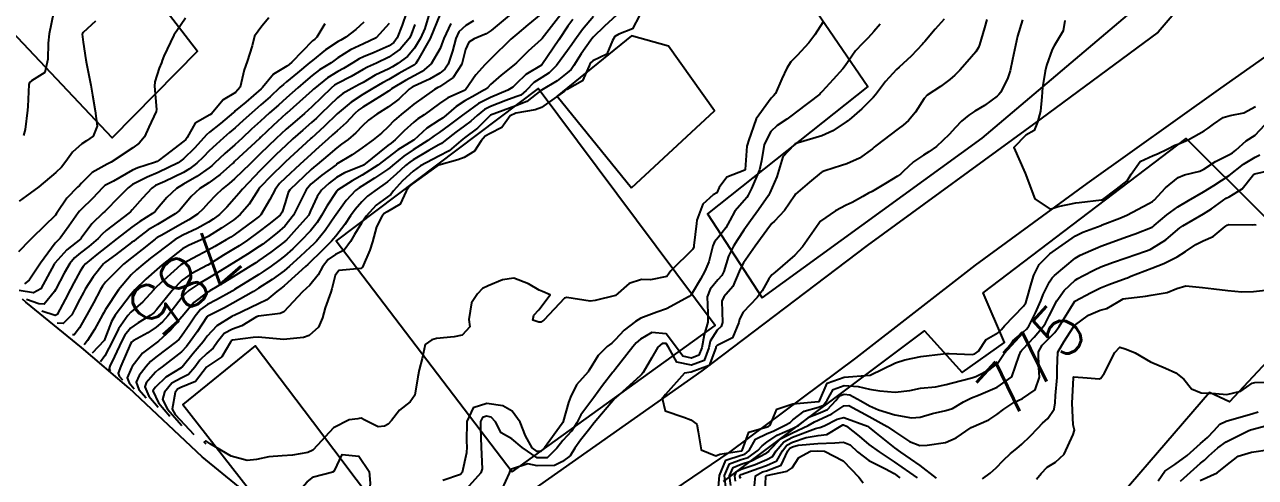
# Model space of a CAD drawing. Header units: metres. Extents: x 307586 to 320046, y 7427249 to 7434250.
# Drawn here: x 318631.5 to 318728.1, y 7429767.6 to 7429803.1 of the extents above; entities that cross this region are included whole.
import ezdxf
from ezdxf.enums import TextEntityAlignment as Align

# ---------------------------------------------------------------- set-up
doc = ezdxf.new("R2010")
doc.units = ezdxf.units.M
doc.header["$MEASUREMENT"] = 0
for name, color, linetype in [('Area', 45, 'Continuous'), ('Cotas', 45, 'Continuous'), ('Curvas de Nivel 1m', 11, 'Continuous'), ('Curvas de Nivel 5m', 15, 'Continuous'), ('Edificações', 30, 'Continuous'), ('Vias Secundárias', 230, 'Continuous')]:
    doc.layers.add(name, color=color, linetype=linetype)
doc.styles.add('Style-STANDARD', font='STANDARD.shx')

msp = doc.modelspace()

# ---------------------------------------------------------------- linework, layer by layer
at = {"layer": 'Area'}
msp.add_polyline3d([(318648.303, 7429766.861, 779.163), (318645.454, 7429769.2, 779.354), (318639.724, 7429774.586, 783.134), (318635.997, 7429777.753, 800.064), (318631.619, 7429781.312, 800.104), (318631.358, 7429781.559, 799.155)], dxfattribs=at)
at = {"layer": 'Curvas de Nivel 1m', "flags": 128}
for points, elevation in [([(318644.137, 7429803.593), (318643.236, 7429802.243), (318642.456, 7429800.605), (318642.325, 7429800.257), (318642.262, 7429800.096), (318642.094, 7429799.66), (318641.743, 7429798.599), (318641.719, 7429798.264), (318641.882, 7429796.434), (318641.847, 7429796.262), (318641.272, 7429795.03), (318640.935, 7429794.271), (318640.505, 7429793.788), (318640.014, 7429793.43), (318638.322, 7429792.305), (318638.001, 7429792.14), (318636.834, 7429791.482), (318635.986, 7429790.637), (318635.846, 7429790.47), (318635.692, 7429790.333), (318634.833, 7429789.479), (318634.095, 7429788.349), (318634.04, 7429788.261), (318633.951, 7429788.151), (318632.159, 7429786.377), (318631.93, 7429786.169), (318631.051, 7429785.253)], 794), ([(318655.085, 7429803.149), (318654.44, 7429802.107), (318654.284, 7429801.946), (318654.12, 7429801.806), (318652.489, 7429800.134), (318652.289, 7429799.949), (318652.098, 7429799.825), (318651.055, 7429799.184), (318650.194, 7429798.159), (318650.139, 7429798.093), (318650.072, 7429798.035), (318648.882, 7429796.999), (318648.054, 7429796.309), (318647.991, 7429796.253), (318647.911, 7429796.191), (318646.906, 7429795.336), (318646.029, 7429794.642), (318645.797, 7429794.442), (318645.593, 7429794.214), (318644.852, 7429793.384), (318644.006, 7429792.558), (318643.562, 7429792.237), (318641.995, 7429791.49), (318641.135, 7429791.125), (318639.985, 7429790.533), (318639.649, 7429790.285), (318638.817, 7429789.45), (318637.957, 7429788.556), (318637.834, 7429788.432), (318637.698, 7429788.313), (318636.802, 7429787.464), (318635.97, 7429786.33), (318635.951, 7429786.312), (318635.932, 7429786.296), (318634.842, 7429785.417), (318633.903, 7429784.379), (318633.882, 7429784.35), (318633.855, 7429784.304), (318632.794, 7429782.366), (318632.218, 7429782.036), (318631.109, 7429782.235)], 792), ([(318633.795, 7429804.011), (318633.467, 7429802.36), (318633.373, 7429801.619), (318633.347, 7429800.361), (318633.119, 7429799.333), (318632.077, 7429798.669), (318631.908, 7429798.548), (318631.855, 7429798.382), (318631.78, 7429796.658), (318631.756, 7429796.383), (318631.57, 7429794.845), (318631.444, 7429794.386)], 796), ([(318650.674, 7429803.619), (318650.131, 7429802.95), (318649.572, 7429802.168), (318649.372, 7429801.428), (318648.987, 7429800.177), (318648.739, 7429799.535), (318648.438, 7429798.185), (318648.069, 7429797.751), (318647.091, 7429797.172), (318646.298, 7429796.208), (318646.183, 7429796.076), (318646.05, 7429795.999), (318644.92, 7429795.341), (318644.27, 7429794.228), (318644.173, 7429794.077), (318644.02, 7429793.94), (318642.563, 7429792.806), (318642.004, 7429792.409), (318641.917, 7429792.348), (318641.713, 7429792.263), (318640.414, 7429791.86), (318639.997, 7429791.675), (318638.493, 7429790.807), (318637.985, 7429790.55), (318637.835, 7429790.461), (318637.68, 7429790.313), (318636.849, 7429789.442), (318635.957, 7429788.575), (318635.833, 7429788.453), (318635.744, 7429788.332), (318635.007, 7429787.275), (318634.312, 7429786.346), (318634.126, 7429786.152), (318633.927, 7429785.933), (318632.784, 7429784.367), (318631.89, 7429783.041), (318631.516, 7429782.754)], 793), ([(318658.135, 7429803.266), (318657.511, 7429802.694), (318656.717, 7429802.084), (318656.342, 7429801.866), (318656.12, 7429801.75), (318655.121, 7429801.092), (318654.105, 7429800.279), (318653.912, 7429800.113), (318652.93, 7429799.288), (318652.08, 7429798.598), (318651.827, 7429798.392), (318651.559, 7429798.145), (318650.79, 7429797.428), (318650.059, 7429796.785), (318649.363, 7429796.17), (318648.671, 7429795.553), (318648.035, 7429794.985), (318647.608, 7429794.615), (318647.127, 7429794.199), (318646.544, 7429793.678), (318646.013, 7429793.176), (318645.529, 7429792.693), (318645.043, 7429792.22), (318644.459, 7429791.764), (318643.996, 7429791.494), (318642.521, 7429790.784), (318641.986, 7429790.539), (318641.793, 7429790.453), (318641.508, 7429790.265), (318640.766, 7429789.477), (318639.957, 7429788.544), (318639.83, 7429788.406), (318639.697, 7429788.284), (318637.939, 7429786.942), (318637.606, 7429786.643), (318637.293, 7429786.316), (318636.568, 7429785.679), (318635.916, 7429785.174), (318635.456, 7429784.788), (318635.082, 7429784.338), (318634.643, 7429783.594), (318633.987, 7429782.349), (318633.95, 7429782.282), (318633.881, 7429782.148), (318633.062, 7429781.171), (318632.639, 7429781.188), (318631.673, 7429781.53)], 791), ([(318661.48, 7429804.027), (318661.135, 7429803.028), (318660.737, 7429802.034), (318660.478, 7429801.678), (318660.117, 7429801.429), (318658.953, 7429800.899), (318658.108, 7429800.556), (318657.78, 7429800.4), (318657.269, 7429800.078), (318656.539, 7429799.643), (318656.093, 7429799.403), (318655.278, 7429798.905), (318654.281, 7429798.108), (318654.175, 7429798.006), (318654.071, 7429797.912), (318652.095, 7429796.139), (318652.072, 7429796.12), (318652.052, 7429796.102), (318651.021, 7429795.167), (318650.024, 7429794.222), (318649.99, 7429794.193), (318649.958, 7429794.161), (318648.004, 7429792.34), (318647.928, 7429792.267), (318647.844, 7429792.192), (318646.86, 7429791.336), (318645.988, 7429790.685), (318645.698, 7429790.501), (318645.278, 7429790.217), (318644.602, 7429789.596), (318643.962, 7429788.853), (318643.679, 7429788.512), (318643.343, 7429788.239), (318641.944, 7429787.414), (318641.228, 7429786.979), (318640.301, 7429786.276), (318640.096, 7429786.113), (318639.928, 7429785.983), (318638.651, 7429785.036), (318637.905, 7429784.481), (318637.81, 7429784.405), (318637.708, 7429784.312), (318636.905, 7429783.307), (318636.292, 7429782.326), (318636.145, 7429782.063), (318635.875, 7429781.553), (318635.449, 7429780.752), (318635.233, 7429780.336), (318634.56, 7429779.635), (318634.083, 7429779.67)], 789), ([(318662.134, 7429803.081), (318661.857, 7429802.292), (318661.721, 7429802.024), (318660.985, 7429801.161), (318660.108, 7429800.528), (318659.121, 7429800.055), (318658.426, 7429799.737), (318658.095, 7429799.559), (318657.149, 7429799.017), (318656.079, 7429798.465), (318655.845, 7429798.323), (318655.566, 7429798.095), (318654.805, 7429797.363), (318654.058, 7429796.641), (318653.486, 7429796.118), (318652.712, 7429795.461), (318652.034, 7429794.873), (318651.647, 7429794.526), (318651.251, 7429794.148), (318650.631, 7429793.54), (318650.011, 7429792.941), (318649.214, 7429792.172), (318647.991, 7429790.977), (318647.57, 7429790.612), (318647.049, 7429790.199), (318646.496, 7429789.684), (318645.966, 7429789.103), (318645.538, 7429788.636), (318645.101, 7429788.219), (318644.408, 7429787.766), (318643.946, 7429787.516), (318642.232, 7429786.551), (318641.934, 7429786.383), (318641.858, 7429786.337), (318641.758, 7429786.262), (318640.749, 7429785.444), (318639.911, 7429784.8), (318639.296, 7429784.289), (318637.889, 7429782.879), (318637.633, 7429782.565), (318637.476, 7429782.314), (318636.926, 7429781.266), (318636.411, 7429780.325), (318636.216, 7429779.968), (318635.848, 7429779.315), (318635.428, 7429778.745), (318635.293, 7429778.75)], 788), ([(318663.294, 7429804.003), (318662.906, 7429802.784), (318662.59, 7429802.013), (318662.115, 7429801.224), (318661.551, 7429800.583), (318660.814, 7429800.033), (318660.372, 7429799.764), (318660.097, 7429799.624), (318659.035, 7429799.11), (318658.08, 7429798.552), (318657.777, 7429798.373), (318657.2, 7429798.079), (318656.484, 7429797.671), (318656.065, 7429797.338), (318655.43, 7429796.725), (318654.802, 7429796.103), (318654.422, 7429795.732), (318654.042, 7429795.394), (318653.351, 7429794.803), (318652.578, 7429794.132), (318652.018, 7429793.612), (318651.269, 7429792.888), (318650.517, 7429792.155), (318650.259, 7429791.899), (318649.998, 7429791.635), (318648.608, 7429790.181), (318648.326, 7429789.837), (318647.971, 7429789.408), (318647.385, 7429788.772), (318646.808, 7429788.201), (318646.324, 7429787.832), (318645.947, 7429787.588), (318645.059, 7429787.102), (318643.936, 7429786.578), (318643.344, 7429786.239), (318641.916, 7429785.156), (318641.413, 7429784.762), (318640.792, 7429784.271), (318640.314, 7429783.86), (318639.895, 7429783.452), (318638.897, 7429782.295), (318637.867, 7429780.744), (318637.713, 7429780.463), (318637.632, 7429780.312), (318637.001, 7429779.163), (318636.477, 7429778.324), (318636.193, 7429777.97)], 787), ([(318664.143, 7429803.99), (318663.345, 7429802.002), (318662.38, 7429800.29), (318662.207, 7429800.018), (318662.151, 7429799.97), (318662.102, 7429799.938), (318660.887, 7429799.236), (318660.084, 7429798.788), (318659.601, 7429798.527), (318658.832, 7429798.059), (318658.068, 7429797.589), (318657.144, 7429796.997), (318656.053, 7429796.09), (318655.037, 7429795.101), (318654.024, 7429794.184), (318653.985, 7429794.149), (318653.941, 7429794.111), (318652.005, 7429792.333), (318651.908, 7429792.237), (318651.805, 7429792.142), (318650.898, 7429791.247), (318649.984, 7429790.297), (318649.879, 7429790.162), (318649.137, 7429789), (318648.444, 7429788.183), (318647.949, 7429787.777), (318647.005, 7429787.136), (318645.936, 7429786.473), (318645.76, 7429786.386), (318645.377, 7429786.216), (318644.381, 7429785.77), (318643.922, 7429785.491), (318642.324, 7429784.254), (318641.899, 7429783.891), (318641.044, 7429783.116), (318640.189, 7429782.277), (318640.035, 7429782.125), (318639.88, 7429781.948), (318638.635, 7429780.298), (318638.352, 7429779.806), (318637.835, 7429778.453), (318637.793, 7429778.351), (318637.764, 7429778.311), (318636.833, 7429777.31)], 786), ([(318666.731, 7429803.371), (318666.133, 7429803.009), (318665.594, 7429802.51), (318665.344, 7429801.978), (318665.086, 7429801.008), (318664.749, 7429799.984), (318664.499, 7429799.584), (318664.092, 7429799.266), (318663.283, 7429798.804), (318662.077, 7429798.261), (318661.914, 7429798.183), (318661.702, 7429798.024), (318660.868, 7429797.228), (318660.059, 7429796.625), (318659.148, 7429796.054), (318658.514, 7429795.595), (318658.039, 7429795.133), (318657.517, 7429794.589), (318656.907, 7429794.081), (318656.39, 7429793.716), (318656.016, 7429793.429), (318655.3, 7429792.807), (318654.469, 7429792.105), (318654.208, 7429791.9), (318653.999, 7429791.724), (318652.343, 7429790.135), (318652.201, 7429789.915), (318651.967, 7429789.099), (318651.728, 7429788.371), (318651.561, 7429788.144), (318650.674, 7429787.424), (318649.94, 7429786.854), (318649.018, 7429786.174), (318648.369, 7429785.74), (318647.922, 7429785.469), (318647.122, 7429784.991), (318645.903, 7429784.224), (318645.877, 7429784.21), (318644.589, 7429783.53), (318643.891, 7429783.031), (318643.097, 7429782.242), (318641.867, 7429780.705), (318641.658, 7429780.469), (318641.388, 7429780.265), (318640.437, 7429779.691), (318639.848, 7429779.272), (318639.398, 7429778.728), (318639.165, 7429778.29), (318638.574, 7429777.052), (318638.228, 7429776.304), (318638.164, 7429776.129), (318638.195, 7429776.048), (318638.273, 7429775.96)], 784), ([(318669.701, 7429803.927), (318668.13, 7429802.631), (318667.717, 7429802.364), (318666.793, 7429801.963), (318666.382, 7429801.705), (318666.114, 7429801.126), (318665.88, 7429800.197), (318665.814, 7429799.973), (318665.145, 7429798.922), (318664.076, 7429798.204), (318663.928, 7429798.139), (318663.668, 7429797.996), (318662.061, 7429796.845), (318661.614, 7429796.468), (318661.068, 7429796.03), (318660.521, 7429795.56), (318660.038, 7429795.066), (318659.508, 7429794.571), (318658.857, 7429794.057), (318658.017, 7429793.429), (318657.217, 7429792.872), (318656.003, 7429792.126), (318655.983, 7429792.11), (318655.957, 7429792.09), (318654.832, 7429791.264), (318653.987, 7429790.56), (318653.6, 7429790.116), (318653.054, 7429789.036), (318652.619, 7429788.13), (318651.944, 7429787.288), (318651.329, 7429786.756), (318650.576, 7429786.154), (318650.213, 7429785.873), (318649.926, 7429785.675), (318649.009, 7429785.081), (318647.906, 7429784.397), (318647.779, 7429784.317), (318647.577, 7429784.193), (318646.547, 7429783.553), (318645.893, 7429783.176), (318645.287, 7429782.818), (318644.424, 7429782.225), (318644.129, 7429781.979), (318643.878, 7429781.703), (318642.755, 7429780.247), (318642.34, 7429779.768), (318641.849, 7429779.348), (318641.188, 7429778.922), (318640.035, 7429778.278), (318639.921, 7429778.19), (318639.831, 7429778.053), (318639.074, 7429776.291), (318638.874, 7429775.762), (318638.959, 7429775.524), (318639.203, 7429775.24)], 783), ([(318672.021, 7429803.901), (318670.99, 7429803.056), (318670.127, 7429802.341), (318669.668, 7429801.927), (318668.108, 7429800.415), (318667.877, 7429800.181), (318667.657, 7429799.954), (318666.919, 7429799.133), (318666.105, 7429797.97), (318666.09, 7429797.953), (318666.073, 7429797.949), (318664.711, 7429797.339), (318664.062, 7429796.887), (318662.872, 7429796.008), (318662.375, 7429795.688), (318662.044, 7429795.44), (318661.308, 7429794.753), (318660.586, 7429794.034), (318660.273, 7429793.785), (318660.018, 7429793.598), (318658.121, 7429792.068), (318658.002, 7429792.002), (318656.632, 7429791.448), (318655.993, 7429791.087), (318655.426, 7429790.658), (318654.814, 7429790.102), (318654.47, 7429789.61), (318653.958, 7429788.481), (318653.851, 7429788.215), (318653.784, 7429788.113), (318652.654, 7429786.843), (318652.013, 7429786.139), (318651.973, 7429786.098), (318651.932, 7429786.064), (318650.836, 7429785.234), (318649.909, 7429784.576), (318649.656, 7429784.414), (318649.27, 7429784.169), (318647.894, 7429783.314), (318647.2, 7429782.886), (318646.071, 7429782.208), (318645.952, 7429782.14), (318645.882, 7429782.102), (318644.801, 7429781.293), (318643.912, 7429780.23), (318643.893, 7429780.199), (318643.862, 7429780.157), (318642.965, 7429779.124), (318642.038, 7429778.257), (318641.831, 7429778.115), (318640.772, 7429777.322), (318639.973, 7429776.278), (318639.916, 7429776.174), (318639.586, 7429775.394), (318639.729, 7429774.996), (318640.133, 7429774.52)], 782), ([(318673.581, 7429803.879), (318672.124, 7429801.99), (318672.079, 7429801.945), (318672.031, 7429801.901), (318671.02, 7429801.005), (318670.105, 7429800.087), (318669.922, 7429799.923), (318668.912, 7429799.117), (318668.079, 7429798.381), (318667.869, 7429798.159), (318667.588, 7429797.955), (318666.623, 7429797.408), (318666.064, 7429797.098), (318665.371, 7429796.666), (318664.591, 7429795.985), (318664.303, 7429795.734), (318664.047, 7429795.577), (318663.071, 7429794.971), (318662.044, 7429794.02), (318662.023, 7429794.007), (318660.794, 7429793.253), (318660.009, 7429792.66), (318659.235, 7429792.052), (318657.995, 7429791.266), (318657.226, 7429790.842), (318656.064, 7429790.089), (318656.02, 7429790.052), (318655.982, 7429789.996), (318655.223, 7429788.839), (318654.819, 7429788.101), (318654.484, 7429787.568), (318653.941, 7429786.914), (318653.203, 7429786.121), (318652.559, 7429785.495), (318651.915, 7429784.924), (318651.473, 7429784.58), (318650.878, 7429784.15), (318650.303, 7429783.752), (318649.896, 7429783.486), (318648.002, 7429782.306), (318647.883, 7429782.236), (318647.857, 7429782.216), (318647.807, 7429782.191), (318646.571, 7429781.508), (318645.872, 7429781.132), (318645.336, 7429780.747), (318644.898, 7429780.22), (318644.481, 7429779.596), (318643.839, 7429778.652), (318643.648, 7429778.42), (318643.447, 7429778.236), (318641.82, 7429777.007), (318641.414, 7429776.667), (318641.06, 7429776.268), (318640.511, 7429775.564), (318640.281, 7429775.036), (318640.503, 7429774.466), (318641.073, 7429773.81)], 781), ([(318676.151, 7429803.703), (318675.294, 7429802.7), (318674.686, 7429801.864), (318674.454, 7429801.532), (318674.115, 7429801.052), (318673.256, 7429799.883), (318672.682, 7429799.303), (318672.088, 7429798.935), (318671.459, 7429798.529), (318670.874, 7429797.912), (318670.436, 7429797.55), (318670.068, 7429797.406), (318669.265, 7429797.132), (318668.06, 7429796.666), (318667.588, 7429796.424), (318667.011, 7429795.96), (318666.514, 7429795.497), (318666.04, 7429795.135), (318665.36, 7429794.65), (318664.524, 7429793.985), (318664.237, 7429793.771), (318664.02, 7429793.649), (318663.226, 7429793.212), (318662.007, 7429792.474), (318661.733, 7429792.295), (318661.409, 7429792.026), (318660.681, 7429791.348), (318659.99, 7429790.753), (318659.001, 7429790.055), (318658.421, 7429789.619), (318657.97, 7429789.186), (318657.445, 7429788.591), (318657.084, 7429788.079), (318656.635, 7429787.394), (318655.937, 7429786.5), (318655.756, 7429786.271), (318655.605, 7429786.093), (318654.76, 7429785.262), (318653.908, 7429784.439), (318653.736, 7429784.282), (318653.559, 7429784.115), (318651.887, 7429782.597), (318651.63, 7429782.398), (318651.318, 7429782.146), (318650.528, 7429781.502), (318649.873, 7429781.189), (318647.96, 7429780.284), (318647.863, 7429780.233), (318647.837, 7429780.216), (318647.781, 7429780.191), (318646.602, 7429779.452), (318645.839, 7429778.646), (318645.662, 7429778.385), (318645.53, 7429778.213), (318644.753, 7429777.292), (318643.877, 7429776.229), (318643.846, 7429776.196), (318643.812, 7429776.178), (318642.606, 7429775.443), (318641.789, 7429774.64), (318641.617, 7429774.43), (318641.6, 7429774.354), (318642.039, 7429773.412), (318642.933, 7429772.37)], 779), ([(318677.944, 7429803.832), (318677.019, 7429802.962), (318676.126, 7429802.087), (318676.014, 7429801.962), (318675.932, 7429801.852), (318675.175, 7429800.796), (318674.592, 7429799.865), (318674.395, 7429799.571), (318674.094, 7429799.3), (318673.284, 7429798.683), (318672.074, 7429797.942), (318672.049, 7429797.925), (318672.022, 7429797.901), (318670.93, 7429797.045), (318670.061, 7429796.704), (318668.074, 7429795.971), (318668.053, 7429795.964), (318667.042, 7429794.956), (318666.026, 7429794.207), (318665.887, 7429794.11), (318665.734, 7429793.973), (318664.817, 7429793.18), (318664.011, 7429792.762), (318662.59, 7429792.011), (318661.999, 7429791.579), (318661.177, 7429790.842), (318660.468, 7429790.035), (318660.254, 7429789.763), (318659.975, 7429789.544), (318659.102, 7429788.917), (318658.306, 7429788.065), (318657.947, 7429787.519), (318657.402, 7429786.612), (318657.098, 7429786.078), (318656.599, 7429785.407), (318655.917, 7429785.049), (318655.346, 7429784.661), (318654.906, 7429784.1), (318654.545, 7429783.455), (318653.888, 7429782.647), (318653.338, 7429782.118), (318651.867, 7429780.559), (318651.585, 7429780.423), (318649.863, 7429780.216), (318649.714, 7429780.162), (318648.572, 7429779.46), (318647.848, 7429779.205), (318647.185, 7429778.854), (318646.656, 7429778.202), (318646.318, 7429777.716), (318645.824, 7429777.284), (318645.275, 7429776.759), (318644.888, 7429776.219), (318644.386, 7429775.643), (318643.8, 7429775.359), (318643.072, 7429774.963), (318642.49, 7429774.249), (318642.354, 7429773.674), (318642.737, 7429772.933), (318643.863, 7429771.65)], 778), ([(318679.749, 7429803.806), (318679.194, 7429802.757), (318678.13, 7429802.326), (318677.812, 7429802.148), (318677.628, 7429801.835), (318677.184, 7429800.768), (318676.107, 7429800.232), (318675.895, 7429800.062), (318675.802, 7429799.853), (318675.278, 7429798.665), (318674.075, 7429798.002), (318673.988, 7429797.958), (318673.865, 7429797.873), (318672.06, 7429796.586), (318671.574, 7429796.389), (318670.055, 7429796.132), (318669.624, 7429795.926), (318668.97, 7429795.005), (318668.032, 7429794.55), (318667.649, 7429794.333), (318667.33, 7429793.957), (318666.825, 7429793.152), (318666.01, 7429792.658), (318665.511, 7429792.472), (318664.004, 7429792.054), (318663.857, 7429791.992), (318661.989, 7429790.622), (318661.665, 7429790.344), (318661.462, 7429790.025), (318660.987, 7429789.011), (318659.958, 7429788.397), (318659.732, 7429788.267), (318659.543, 7429788.046), (318659.127, 7429787.235), (318658.806, 7429786.057), (318658.599, 7429785.383), (318658.03, 7429784.068), (318657.902, 7429783.958), (318656.18, 7429783.808), (318655.896, 7429783.408), (318655.624, 7429782.354), (318655.54, 7429782.093), (318655.095, 7429780.873), (318654.885, 7429780.1), (318654.59, 7429779.365), (318653.842, 7429778.7), (318653.4, 7429778.556), (318651.837, 7429778.394), (318651.57, 7429778.41), (318649.839, 7429778.576), (318649.464, 7429778.54), (318647.835, 7429778.329), (318647.739, 7429778.287), (318647.674, 7429778.192), (318646.998, 7429777.021), (318645.813, 7429776.241), (318645.798, 7429776.226), (318645.784, 7429776.21), (318644.926, 7429775.089), (318643.789, 7429774.628), (318643.518, 7429774.503), (318643.34, 7429774.237), (318643.093, 7429772.916), (318643.337, 7429772.522), (318644.803, 7429770.93)], 777), ([(318694.148, 7429803.306), (318693.498, 7429802.274), (318693.035, 7429801.646), (318692.113, 7429800.658), (318691.624, 7429800.149), (318691.317, 7429799.668), (318690.927, 7429798.835), (318690.421, 7429797.677), (318690.262, 7429797.487), (318690.069, 7429797.31), (318688.894, 7429795.697), (318688.296, 7429793.966), (318688.214, 7429793.707), (318688.177, 7429793.561), (318688.031, 7429791.71), (318688.002, 7429791.66), (318686.595, 7429791.126), (318685.989, 7429790.321), (318685.826, 7429789.89), (318685.532, 7429789.735), (318684.712, 7429789.003), (318684.262, 7429787.747), (318684.212, 7429787.485), (318684.027, 7429785.749), (318684.017, 7429785.664), (318683.93, 7429785.46), (318682.206, 7429783.776), (318682.086, 7429783.602), (318681.906, 7429783.322), (318680.623, 7429783.072), (318679.902, 7429783.092), (318678.933, 7429782.779), (318677.883, 7429781.83), (318676.275, 7429781.45), (318675.878, 7429781.384), (318674.067, 7429781.682), (318673.881, 7429781.641), (318672.248, 7429779.894), (318672.004, 7429779.754), (318671.861, 7429779.748), (318671.379, 7429779.905), (318671.469, 7429780.302), (318671.871, 7429780.719), (318672.745, 7429781.887), (318672.15, 7429782.16), (318671.886, 7429782.257), (318671.054, 7429782.745), (318669.896, 7429783.21), (318669.019, 7429783.058), (318667.89, 7429782.609), (318667.446, 7429782.396), (318667.039, 7429781.958), (318666.568, 7429781.271), (318666.376, 7429779.965), (318666.446, 7429779.372), (318665.844, 7429778.733), (318665.208, 7429778.61), (318663.84, 7429778.473), (318663.467, 7429778.367), (318662.944, 7429778.003), (318662.72, 7429776.904), (318662.472, 7429776.01), (318662.361, 7429775.455), (318662.143, 7429774.015), (318661.778, 7429773.495), (318660.938, 7429772.862), (318660.292, 7429772.035), (318660.042, 7429771.755), (318659.758, 7429771.595), (318659.261, 7429771.548), (318658.209, 7429772.063), (318657.916, 7429772.219), (318657.764, 7429772.199), (318657.664, 7429772.171), (318656.992, 7429772.078), (318655.757, 7429771.455), (318655.095, 7429770.751), (318654.505, 7429770.102), (318654.139, 7429769.704), (318653.734, 7429769.517), (318652.542, 7429769.317), (318651.73, 7429769.266), (318650.696, 7429769.182), (318649.725, 7429768.982), (318648.981, 7429768.915), (318647.729, 7429769.234), (318646.075, 7429770.207), (318645.745, 7429770.435), (318645.614, 7429770.341), (318645.733, 7429770.22)], 776), ([(318703.637, 7429803.518), (318702.951, 7429802.718), (318702.126, 7429801.761), (318702.023, 7429801.643), (318701.938, 7429801.542), (318701.06, 7429800.604), (318700.105, 7429799.741), (318699.902, 7429799.563), (318699.037, 7429798.627), (318698.258, 7429797.587), (318698.071, 7429797.353), (318697.192, 7429796.468), (318696.196, 7429795.609), (318696.116, 7429795.545), (318696.052, 7429795.498), (318694.926, 7429794.739), (318694.04, 7429794.367), (318692.189, 7429793.812), (318692.034, 7429793.752), (318691.974, 7429793.72), (318691.878, 7429793.662), (318690.988, 7429792.701), (318690.668, 7429791.673), (318690.531, 7429791.141), (318689.985, 7429789.881), (318689.872, 7429789.682), (318689.098, 7429788.561), (318688.459, 7429787.702), (318687.946, 7429786.974), (318687.442, 7429786.211), (318687.118, 7429785.718), (318686.723, 7429784.924), (318686.357, 7429783.726), (318686.215, 7429783.42), (318685.903, 7429783.058), (318685.296, 7429782.332), (318685.067, 7429781.738), (318685.124, 7429780.484), (318685.109, 7429779.738), (318684.838, 7429778.75), (318684.647, 7429777.742), (318684.418, 7429777.154), (318683.825, 7429776.927), (318683.145, 7429777.079), (318682.658, 7429777.768), (318681.849, 7429778.828), (318680.71, 7429778.931), (318679.842, 7429778.417), (318679.505, 7429778.138), (318679.219, 7429777.809), (318677.815, 7429776.009), (318677.732, 7429775.913), (318677.664, 7429775.831), (318676.848, 7429774.794), (318676.182, 7429773.846), (318675.778, 7429773.326), (318675.155, 7429772.471), (318674.845, 7429771.859), (318674.417, 7429771.202), (318673.749, 7429770.473), (318673.281, 7429769.877), (318672.509, 7429769.11), (318671.731, 7429769.101), (318670.546, 7429769.912), (318669.75, 7429770.59), (318668.899, 7429771.074), (318668.471, 7429771.939), (318668.129, 7429772.307), (318667.767, 7429772.381), (318667.438, 7429772.282), (318667.29, 7429771.955), (318667.28, 7429771.476), (318667.348, 7429769.946), (318667.424, 7429768.238), (318667.323, 7429767.946), (318665.695, 7429766.138)], 774), ([(318706.982, 7429803.482), (318706.808, 7429802.818), (318706.419, 7429801.487), (318706.335, 7429801.273), (318706.117, 7429800.94), (318705.451, 7429800.155), (318704.886, 7429799.502), (318704.492, 7429799.111), (318704.092, 7429798.777), (318703.365, 7429798.239), (318702.318, 7429797.536), (318702.07, 7429797.284), (318701.395, 7429796.211), (318700.856, 7429795.552), (318700.421, 7429795.184), (318700.046, 7429794.911), (318698.298, 7429793.586), (318698.155, 7429793.464), (318698.029, 7429793.351), (318697.005, 7429792.613), (318696.011, 7429792.176), (318695.585, 7429792.039), (318694.287, 7429791.627), (318694.085, 7429791.546), (318694.002, 7429791.49), (318693.082, 7429790.732), (318691.984, 7429789.798), (318691.939, 7429789.705), (318691.921, 7429789.661), (318691.132, 7429788.502), (318690.346, 7429787.676), (318690.142, 7429787.487), (318689.949, 7429787.263), (318688.812, 7429785.697), (318687.92, 7429784.41), (318687.668, 7429783.96), (318687.576, 7429783.713), (318687.06, 7429782.554), (318686.367, 7429781.725), (318686.221, 7429781.385), (318686.269, 7429779.726), (318686.169, 7429779.417), (318685.854, 7429779.111), (318685.307, 7429778.27), (318685.191, 7429777.736), (318684.815, 7429776.748), (318683.819, 7429776.374), (318682.679, 7429776.625), (318682.016, 7429777.777), (318681.837, 7429778.065), (318681.538, 7429778.082), (318681.198, 7429777.786), (318680.693, 7429776.923), (318680.046, 7429775.798), (318679.942, 7429775.669), (318679.81, 7429775.551), (318677.889, 7429773.829), (318677.838, 7429773.783), (318677.791, 7429773.731), (318676.201, 7429771.843), (318675.757, 7429771.281), (318675.114, 7429770.492), (318674.687, 7429769.861), (318674.317, 7429769.281), (318673.727, 7429768.836), (318673.084, 7429768.519), (318671.722, 7429768.485), (318670.988, 7429768.643), (318669.718, 7429768.235), (318669.582, 7429768.055), (318669.529, 7429767.922), (318668.963, 7429766.665)], 773), ([(318709.785, 7429803.446), (318709.406, 7429802.178), (318709.23, 7429801.453), (318709.003, 7429800.348), (318708.819, 7429799.459), (318708.646, 7429798.91), (318708.078, 7429797.791), (318707.943, 7429797.603), (318707.806, 7429797.473), (318706.804, 7429796.744), (318706.061, 7429796.284), (318705.578, 7429795.974), (318704.998, 7429795.501), (318704.535, 7429795.018), (318704.042, 7429794.452), (318703.045, 7429793.525), (318702.444, 7429793.116), (318702.023, 7429792.856), (318701.254, 7429792.308), (318700.423, 7429791.556), (318700.211, 7429791.348), (318699.999, 7429791.189), (318699.052, 7429790.633), (318697.987, 7429790.002), (318697.721, 7429789.858), (318697.266, 7429789.597), (318696.444, 7429789.137), (318695.973, 7429788.924), (318695.115, 7429788.47), (318693.953, 7429787.664), (318693.934, 7429787.649), (318693.913, 7429787.631), (318693.814, 7429787.494), (318692.526, 7429785.651), (318691.926, 7429785.001), (318690.387, 7429783.675), (318690.134, 7429783.453), (318689.905, 7429783.134), (318689.376, 7429782.202), (318688.971, 7429781.694), (318687.871, 7429780.522), (318687.594, 7429779.985), (318687.543, 7429779.713), (318687.047, 7429778.515), (318685.836, 7429777.92), (318685.745, 7429777.821), (318685.727, 7429777.731), (318685.21, 7429776.345), (318683.814, 7429775.833), (318683.284, 7429775.758), (318681.796, 7429774.078), (318681.653, 7429773.923), (318681.532, 7429773.783), (318681.778, 7429772.784), (318683.231, 7429772.298), (318683.768, 7429772.104), (318684.245, 7429771.745), (318684.357, 7429771.144), (318684.598, 7429769.741), (318685.736, 7429769.278), (318686.059, 7429769.404), (318687.742, 7429769.666), (318687.769, 7429769.673), (318687.794, 7429769.699), (318688.334, 7429771.117), (318689.762, 7429771.543), (318689.868, 7429771.572), (318690.003, 7429771.678), (318690.536, 7429772.918), (318691.788, 7429773.335), (318692.071, 7429773.373), (318693.792, 7429773.538), (318693.857, 7429773.564), (318693.899, 7429773.629), (318694.474, 7429774.956), (318695.811, 7429775.43), (318697.804, 7429775.581), (318697.846, 7429775.59), (318699.823, 7429776.549), (318700.572, 7429776.806), (318701.828, 7429777.047), (318703.572, 7429777.255), (318703.831, 7429777.285), (318704.049, 7429777.29), (318705.83, 7429777.205), (318706.06, 7429777.259), (318706.326, 7429777.485), (318706.948, 7429778.377), (318707.855, 7429778.914), (318708.138, 7429779.186), (318708.382, 7429779.462), (318709.878, 7429780.991), (318710.052, 7429781.268), (318710.112, 7429781.438), (318710.493, 7429782.845), (318710.677, 7429783.432), (318711.086, 7429784.264), (318711.93, 7429785.099), (318712.365, 7429785.414), (318713.944, 7429786.511), (318714.521, 7429786.811), (318715.953, 7429787.34), (318715.976, 7429787.347), (318716.029, 7429787.369), (318717.42, 7429787.904), (318717.971, 7429788.129), (318719.705, 7429789.049), (318719.982, 7429789.211), (318720.047, 7429789.254), (318720.118, 7429789.319), (318721.011, 7429790.291), (318722.001, 7429791.086), (318722.497, 7429791.293), (318723.698, 7429791.584), (318724.01, 7429791.737), (318724.933, 7429792.348), (318726.028, 7429792.899), (318726.252, 7429793.026), (318726.507, 7429793.245), (318727.32, 7429793.957), (318728.045, 7429794.415), (318728.791, 7429795.219)], 772), ([(318713.121, 7429803.405), (318712.969, 7429802.58), (318712.284, 7429801.418), (318712.12, 7429801.12), (318711.669, 7429799.862), (318711.564, 7429799.425), (318711.362, 7429798.149), (318711.31, 7429797.428), (318711.194, 7429796.296), (318710.974, 7429795.431), (318710.7, 7429794.779), (318710.043, 7429794.399), (318709.097, 7429793.454), (318710.003, 7429791.44), (318710.755, 7429789.432), (318711.971, 7429788.606), (318712.577, 7429788.808), (318713.978, 7429789.093), (318714.245, 7429789.121), (318715.983, 7429789.354), (318715.999, 7429789.354), (318716.077, 7429789.369), (318717.166, 7429790.183), (318717.998, 7429790.82), (318718.313, 7429791.345), (318719.019, 7429792.334), (318720.025, 7429792.825), (318720.386, 7429792.958), (318721.146, 7429793.309), (318721.724, 7429793.615), (318722.037, 7429793.734), (318722.791, 7429794.04), (318724.048, 7429794.759), (318724.354, 7429794.963), (318724.757, 7429795.263), (318725.522, 7429795.794), (318726.064, 7429795.964), (318727.148, 7429796.158), (318728.074, 7429796.659)], 771), ([(318685.869, 7429765.902), (318686.021, 7429767.725), (318686.528, 7429768.921), (318687.737, 7429769.333), (318688.026, 7429769.409), (318688.341, 7429769.694), (318688.86, 7429770.581), (318689.756, 7429771.016), (318690.228, 7429771.205), (318691.185, 7429771.666), (318691.558, 7429771.87), (318691.769, 7429772.09), (318692.667, 7429772.759), (318693.785, 7429773.077), (318694.185, 7429773.228), (318694.481, 7429773.623), (318694.952, 7429774.468), (318695.805, 7429774.773), (318696.902, 7429774.697), (318697.802, 7429774.497), (318698.595, 7429774.366), (318699.8, 7429774.273), (318700.948, 7429774.402), (318701.803, 7429774.57), (318702.971, 7429774.689), (318703.806, 7429774.858), (318704.311, 7429775.002), (318705.812, 7429775.374), (318706.141, 7429775.487), (318707.243, 7429776.051), (318707.823, 7429776.521), (318708.463, 7429777.461), (318709.019, 7429778.278), (318709.856, 7429778.986), (318710.099, 7429779.198), (318710.278, 7429779.436), (318710.82, 7429780.484), (318711.215, 7429781.427), (318711.405, 7429781.91), (318711.905, 7429782.918), (318712.106, 7429783.221), (318712.29, 7429783.414), (318713.927, 7429784.761), (318714.311, 7429785.004), (318715.145, 7429785.378), (318715.691, 7429785.616), (318715.936, 7429785.711), (318717.154, 7429786.144), (318717.949, 7429786.43), (318718.617, 7429786.676), (318719.961, 7429787.206), (318720.033, 7429787.248), (318720.113, 7429787.319), (318721.106, 7429788.174), (318721.978, 7429788.781), (318722.816, 7429789.287), (318723.99, 7429789.974), (318724.796, 7429790.461), (318726.003, 7429791.25), (318727.113, 7429792.142), (318728.025, 7429792.68), (318728.393, 7429792.859)], 773), ([(318686.552, 7429766.568), (318686.422, 7429767.719), (318686.809, 7429768.631), (318687.732, 7429768.983), (318688.287, 7429769.142), (318689.045, 7429769.687), (318689.385, 7429770.045), (318689.75, 7429770.34), (318690.547, 7429770.88), (318691.76, 7429771.416), (318692.222, 7429771.653), (318693.081, 7429772.333), (318693.777, 7429772.581), (318694.509, 7429772.895), (318695.162, 7429773.616), (318695.426, 7429773.985), (318695.798, 7429774.116), (318696.249, 7429774.057), (318697.115, 7429773.59), (318697.787, 7429773.189), (318698.484, 7429772.871), (318699.777, 7429772.478), (318701.082, 7429772.238), (318701.774, 7429772.295), (318702.721, 7429772.583), (318703.783, 7429772.817), (318704.3, 7429772.99), (318705.157, 7429773.496), (318705.57, 7429773.718), (318705.796, 7429773.807), (318706.328, 7429774.015), (318707.805, 7429774.659), (318708.962, 7429775.453), (318709.518, 7429777.133), (318709.651, 7429777.443), (318709.727, 7429777.549), (318709.836, 7429777.664), (318710.708, 7429778.574), (318711.439, 7429779.424), (318711.605, 7429779.683), (318711.871, 7429780.239), (318712.491, 7429781.411), (318713.059, 7429782.239), (318713.908, 7429783.047), (318714.118, 7429783.18), (318714.508, 7429783.384), (318715.432, 7429783.86), (318715.92, 7429784.075), (318716.855, 7429784.429), (318717.927, 7429784.805), (318719.443, 7429785.327), (318719.8, 7429785.457), (318719.936, 7429785.514), (318721.039, 7429786.216), (318721.959, 7429787.009), (318722.117, 7429787.142), (318722.351, 7429787.294), (318723.973, 7429788.232), (318724.611, 7429788.629), (318725.472, 7429789.255), (318725.774, 7429789.463), (318725.986, 7429789.57), (318727.021, 7429790.212), (318727.819, 7429791.232), (318727.908, 7429791.327), (318728.005, 7429791.371), (318729.489, 7429791.729)], 774), ([(318706.646, 7429767.476), (318707.266, 7429767.92), (318707.726, 7429768.323), (318708.284, 7429768.905), (318708.849, 7429769.449), (318709.338, 7429769.853), (318709.75, 7429770.191), (318710.392, 7429770.799), (318710.985, 7429771.428), (318711.369, 7429771.823), (318711.775, 7429772.196), (318712.271, 7429772.927), (318712.354, 7429773.412), (318712.382, 7429773.995), (318712.511, 7429775.41), (318712.496, 7429776.086), (318712.55, 7429777.409), (318713.034, 7429778.213), (318713.791, 7429779.391), (318713.864, 7429779.489), (318714.961, 7429780.29), (318715.876, 7429780.677), (318716.413, 7429780.83), (318717.285, 7429781.356), (318717.671, 7429781.567), (318717.887, 7429781.616), (318719.427, 7429781.79), (318719.891, 7429781.853), (318721.136, 7429782.066), (318721.899, 7429782.385), (318722.605, 7429782.587), (318723.901, 7429782.474), (318724.802, 7429782.358), (318725.898, 7429782.243), (318727.001, 7429782.134), (318727.897, 7429782.166), (318728.857, 7429782.257)], 776), ([(318710.876, 7429767.428), (318711.253, 7429767.891), (318711.727, 7429768.382), (318712.37, 7429768.774), (318713.068, 7429769.4), (318713.758, 7429770.94), (318713.859, 7429771.292), (318713.829, 7429771.389), (318713.768, 7429771.708), (318713.686, 7429773.392), (318713.8, 7429775.378), (318713.814, 7429775.461), (318714.851, 7429775.38), (318715.812, 7429775.311), (318715.941, 7429775.368), (318716.184, 7429775.734), (318717.024, 7429777.358), (318717.414, 7429777.779), (318717.838, 7429777.656), (318718.059, 7429777.57), (318718.625, 7429777.338), (318719.833, 7429776.648), (318720.995, 7429776.139), (318721.82, 7429775.765), (318722.432, 7429775.291), (318723.033, 7429774.51), (318723.802, 7429774.206), (318724.915, 7429774.146), (318725.801, 7429774.083), (318726.922, 7429774.351), (318727.81, 7429774.967), (318728.007, 7429775.022), (318729.812, 7429775.081)], 777), ([(318687.282, 7429767.279), (318687.225, 7429767.707), (318687.37, 7429768.053), (318687.721, 7429768.219), (318688.821, 7429768.595), (318689.732, 7429768.976), (318690.184, 7429769.228), (318690.481, 7429769.673), (318691.06, 7429770.357), (318691.754, 7429770.722), (318693.548, 7429771.42), (318693.761, 7429771.471), (318693.9, 7429771.49), (318694.225, 7429771.625), (318695.245, 7429772.141), (318695.773, 7429772.273), (318697.634, 7429771.582), (318697.713, 7429771.531), (318697.762, 7429771.488), (318698.185, 7429771.149), (318699.746, 7429769.908), (318700.23, 7429769.555), (318701.728, 7429768.514), (318703.019, 7429767.52)], 776), ([(318720.438, 7429767.313), (318720.964, 7429768.074), (318721.736, 7429768.588), (318722.71, 7429769.285), (318723.753, 7429770.238), (318724.305, 7429770.717), (318724.825, 7429771.259), (318725.271, 7429771.754), (318725.774, 7429771.978), (318726.748, 7429772.266), (318727.783, 7429772.552), (318728.272, 7429772.728)], 778), ([(318687.711, 7429767.502), (318687.635, 7429767.624), (318687.626, 7429767.701), (318687.651, 7429767.764), (318687.714, 7429767.795), (318689.1, 7429768.308), (318689.725, 7429768.515), (318690.517, 7429768.886), (318690.96, 7429769.668), (318691.298, 7429770.114), (318691.75, 7429770.352), (318692.821, 7429770.711), (318693.755, 7429770.85), (318694.432, 7429770.947), (318695.577, 7429771.612), (318695.688, 7429771.687), (318695.764, 7429771.705), (318695.997, 7429771.606), (318696.985, 7429770.821), (318697.749, 7429770.16), (318698.54, 7429769.572), (318699.731, 7429768.796), (318701.53, 7429767.542)], 777), ([(318722.178, 7429767.293), (318723.737, 7429768.681), (318724.066, 7429768.941), (318724.411, 7429769.263), (318725.102, 7429769.904), (318725.754, 7429770.355), (318727.483, 7429771.224), (318727.681, 7429771.305), (318727.765, 7429771.33), (318729.243, 7429771.733)], 779), ([(318688.747, 7429766.645), (318688.855, 7429767.689), (318689.394, 7429768.007), (318689.719, 7429768.099), (318690.854, 7429768.541), (318691.396, 7429769.663), (318691.538, 7429769.869), (318691.746, 7429769.978), (318692.207, 7429770.113), (318693.749, 7429770.231), (318695.076, 7429770.29), (318695.75, 7429770.351), (318696.279, 7429770.132), (318696.861, 7429769.593), (318697.733, 7429768.895), (318699.047, 7429768.243), (318699.718, 7429767.889), (318700.159, 7429767.556)], 778), ([(318650.603, 7429765.23), (318651.684, 7429765.561), (318652.062, 7429765.76), (318652.717, 7429766.125), (318653.704, 7429767.224), (318654.189, 7429767.624), (318655.712, 7429768.008), (318655.829, 7429768.088), (318656.442, 7429769.37), (318657.731, 7429769.237), (318658.564, 7429768.051), (318658.634, 7429767.12), (318658.535, 7429766.052), (318658.292, 7429765.446), (318657.675, 7429764.894), (318657.171, 7429764.567), (318656.934, 7429764.071), (318656.627, 7429763.05), (318656.172, 7429762.082), (318655.888, 7429761.839), (318654.737, 7429761.546), (318654.719, 7429761.374), (318654.953, 7429761.1)], 776), ([(318689.581, 7429765.794), (318689.654, 7429767.681), (318689.687, 7429767.707), (318689.713, 7429767.716), (318691.322, 7429768.061), (318691.723, 7429768.325), (318692.252, 7429769.136), (318693.153, 7429769.639), (318693.743, 7429769.673), (318694.25, 7429769.625), (318695.732, 7429768.882), (318696.965, 7429767.591), (318697.285, 7429767.162)], 779)]:
    msp.add_lwpolyline(points, dxfattribs=dict(at, elevation=elevation))
at = {"layer": 'Curvas de Nivel 5m', "flags": 128}
for points, elevation in [([(318637.091, 7429803.363), (318636.124, 7429802.47), (318636.064, 7429802.39), (318636.055, 7429802.331), (318636.117, 7429801.705), (318636.343, 7429800.328), (318636.397, 7429800.029), (318636.713, 7429798.324), (318636.848, 7429797.54), (318637.064, 7429796.32), (318637.229, 7429795.125), (318636.921, 7429794.321), (318636.384, 7429793.962), (318636.017, 7429793.742), (318635.277, 7429793.071), (318634.77, 7429792.342), (318634.436, 7429791.908), (318633.994, 7429791.477), (318632.648, 7429790.37), (318631.968, 7429789.87), (318631.11, 7429789.24)], 795), ([(318660.134, 7429803.156), (318659.097, 7429802.055), (318658.118, 7429801.57), (318657.099, 7429801.094), (318656.107, 7429800.465), (318655.889, 7429800.308), (318655.565, 7429800.095), (318654.668, 7429799.531), (318654.088, 7429799.098), (318653.551, 7429798.648), (318652.964, 7429798.127), (318652.065, 7429797.329), (318651.433, 7429796.772), (318650.736, 7429796.153), (318650.38, 7429795.825), (318650.043, 7429795.518), (318649.333, 7429794.871), (318648.584, 7429794.182), (318648.018, 7429793.664), (318647.242, 7429792.967), (318646.428, 7429792.206), (318646.202, 7429792.007), (318645.999, 7429791.846), (318645.051, 7429791.16), (318643.986, 7429790.566), (318643.44, 7429790.238), (318642.694, 7429789.528), (318641.959, 7429788.651), (318641.781, 7429788.436), (318641.56, 7429788.264), (318640.569, 7429787.651), (318639.942, 7429787.206), (318638.797, 7429786.297), (318637.923, 7429785.62), (318637.188, 7429785.043), (318636.315, 7429784.326), (318636.118, 7429784.111), (318635.897, 7429783.749), (318635.392, 7429782.831), (318635.129, 7429782.338), (318634.701, 7429781.515), (318634.091, 7429780.348), (318633.937, 7429780.274), (318632.883, 7429780.6)], 790), ([(318664.948, 7429803.169), (318664.399, 7429801.987), (318664.33, 7429801.779), (318664.115, 7429801.201), (318663.411, 7429800), (318662.704, 7429799.4), (318662.089, 7429799.073), (318661.403, 7429798.707), (318660.315, 7429798.038), (318660.177, 7429797.934), (318660.071, 7429797.858), (318659.581, 7429797.56), (318658.058, 7429796.613), (318657.735, 7429796.394), (318657.393, 7429796.077), (318656.75, 7429795.375), (318656.033, 7429794.754), (318655.672, 7429794.45), (318655.302, 7429794.097), (318654.636, 7429793.484), (318654.011, 7429792.923), (318653.124, 7429792.123), (318651.992, 7429791.072), (318651.518, 7429790.614), (318651.17, 7429790.148), (318650.762, 7429789.361), (318650.056, 7429788.159), (318650.006, 7429788.106), (318649.952, 7429788.067), (318649.541, 7429787.758), (318647.937, 7429786.579), (318647.707, 7429786.42), (318647.332, 7429786.196), (318646.45, 7429785.68), (318645.921, 7429785.383), (318645.148, 7429784.984), (318643.904, 7429784.321), (318643.777, 7429784.232), (318641.885, 7429782.509), (318641.755, 7429782.391), (318641.636, 7429782.262), (318640.795, 7429781.35), (318639.865, 7429780.535), (318639.622, 7429780.284), (318638.906, 7429779.235), (318638.441, 7429778.301), (318637.821, 7429777.103), (318637.483, 7429776.65)], 785), ([(318674.524, 7429803.49), (318674.139, 7429802.955), (318673.415, 7429801.881), (318672.103, 7429799.923), (318672.077, 7429799.9), (318670.84, 7429799.164), (318670.081, 7429798.435), (318669.829, 7429798.172), (318669.415, 7429797.93), (318668.067, 7429797.371), (318667.129, 7429796.892), (318666.054, 7429796.113), (318665.975, 7429796.05), (318665.87, 7429795.972), (318664.833, 7429795.19), (318664.033, 7429794.632), (318663.656, 7429794.368), (318663.162, 7429794.003), (318662.015, 7429793.252), (318661.272, 7429792.766), (318660.376, 7429792.036), (318660.182, 7429791.857), (318660, 7429791.708), (318658.969, 7429791.032), (318657.986, 7429790.407), (318657.773, 7429790.284), (318657.485, 7429790.075), (318656.759, 7429789.294), (318655.954, 7429788.186), (318655.918, 7429788.125), (318655.894, 7429788.091), (318655.102, 7429786.938), (318654.417, 7429786.105), (318654.177, 7429785.86), (318653.926, 7429785.617), (318653.145, 7429784.891), (318652.318, 7429784.134), (318651.899, 7429783.777), (318650.955, 7429783.087), (318649.885, 7429782.409), (318649.482, 7429782.166), (318647.873, 7429781.235), (318647.2, 7429780.867), (318645.897, 7429780.21), (318645.878, 7429780.195), (318645.862, 7429780.182), (318645.071, 7429778.992), (318644.528, 7429778.223), (318644.22, 7429777.835), (318643.825, 7429777.429), (318642.325, 7429776.252), (318642.032, 7429776.034), (318641.806, 7429775.832), (318641.07, 7429774.991), (318640.955, 7429774.688), (318641.273, 7429773.938), (318642.003, 7429773.09)], 780), ([(318698.62, 7429803.109), (318698.137, 7429802.534), (318697.688, 7429802.036), (318697.23, 7429801.599), (318696.685, 7429801.036), (318696.109, 7429800.198), (318695.881, 7429799.836), (318695.705, 7429799.614), (318694.941, 7429798.771), (318694.076, 7429797.828), (318693.984, 7429797.721), (318693.893, 7429797.633), (318692.059, 7429796.231), (318691.737, 7429795.982), (318691.305, 7429795.667), (318690.547, 7429795.176), (318690.043, 7429794.699), (318689.538, 7429793.687), (318689.316, 7429792.388), (318689.165, 7429791.693), (318688.525, 7429790.239), (318688.27, 7429789.706), (318688.16, 7429789.528), (318687.977, 7429789.317), (318687.232, 7429788.449), (318686.849, 7429787.721), (318686.533, 7429787.138), (318685.94, 7429786.409), (318685.63, 7429786.039), (318685.504, 7429785.734), (318685.184, 7429784.474), (318684.887, 7429783.74), (318684.527, 7429783.12), (318683.887, 7429782.015), (318683.783, 7429781.853), (318683.659, 7429781.753), (318681.873, 7429780.788), (318681.122, 7429780.535), (318679.865, 7429780.054), (318679.443, 7429779.806), (318678.556, 7429779.116), (318677.841, 7429778.36), (318677.573, 7429778.097), (318677.226, 7429777.836), (318676.522, 7429777.147), (318675.814, 7429775.992), (318675.764, 7429775.9), (318675.715, 7429775.851), (318674.825, 7429774.832), (318674.337, 7429773.864), (318674.192, 7429773.453), (318673.764, 7429771.966), (318673.734, 7429771.87), (318673.693, 7429771.802), (318672.3, 7429769.892), (318672.018, 7429769.617), (318671.739, 7429769.615), (318671.348, 7429769.904), (318670.818, 7429770.844), (318670.398, 7429771.914), (318669.771, 7429772.763), (318669.038, 7429773.193), (318667.777, 7429773.364), (318666.699, 7429773.035), (318666.215, 7429771.965), (318666.181, 7429770.399), (318666.202, 7429769.963), (318666.187, 7429769.513), (318665.859, 7429767.968), (318665.711, 7429767.808), (318664.343, 7429767.347)], 775), ([(318686.928, 7429766.934), (318686.822, 7429767.713), (318687.09, 7429768.341), (318687.727, 7429768.611), (318688.549, 7429768.873), (318689.74, 7429769.498), (318689.85, 7429769.57), (318689.934, 7429769.678), (318690.82, 7429770.602), (318691.757, 7429771.079), (318692.992, 7429771.642), (318693.472, 7429771.929), (318693.769, 7429772.053), (318694.846, 7429772.55), (318695.787, 7429773.186), (318696.18, 7429773.211), (318697.775, 7429772.359), (318699.181, 7429771.566), (318699.759, 7429771.184), (318700.917, 7429770.382), (318701.748, 7429770.075), (318702.31, 7429770.093), (318703.751, 7429770.311), (318704.578, 7429770.679), (318705.763, 7429771.49), (318707.146, 7429772.096), (318707.779, 7429772.502), (318708.321, 7429772.919), (318709.107, 7429773.447), (318709.796, 7429773.761), (318710.791, 7429774.442), (318711.117, 7429775.427), (318711.074, 7429776.174), (318711.051, 7429777.428), (318711.319, 7429777.947), (318711.849, 7429778.472), (318712.326, 7429778.943), (318712.666, 7429779.408), (318713.883, 7429781.39), (318715.187, 7429782.084), (318715.899, 7429782.437), (318716.555, 7429782.712), (318717.91, 7429783.188), (318718.027, 7429783.233), (318718.291, 7429783.344), (318719.919, 7429783.978), (318720.884, 7429784.35), (318721.929, 7429784.877), (318722.584, 7429785.29), (318723.38, 7429785.84), (318723.946, 7429786.131), (318724.736, 7429786.478), (318725.696, 7429787.253), (318725.848, 7429787.367), (318725.964, 7429787.406), (318727.807, 7429787.389), (318727.965, 7429787.394), (318728.111, 7429787.375)], 775), ([(318723.723, 7429767.326), (318725.059, 7429767.927), (318725.735, 7429768.481), (318726.706, 7429769.236), (318727.746, 7429769.564), (318729.193, 7429769.761)], 780)]:
    msp.add_lwpolyline(points, dxfattribs=dict(at, elevation=elevation))
at = {"layer": 'Edificações'}
for points in [[(318618.511, 7429815.773), (318633.602, 7429829.647), (318645.894, 7429815.174), (318639.099, 7429808.786), (318645.095, 7429801), (318638.399, 7429794.213), (318626.606, 7429806.69), (318618.511, 7429815.773)], [(318689.368, 7429781.65), (318706.636, 7429794.176), (318718.695, 7429804.389), (318723.622, 7429809.227), (318706.547, 7429821.849), (318696.61, 7429814.719), (318693.041, 7429820.885), (318686.766, 7429814.409), (318679.82, 7429807.857), (318681.364, 7429805.352), (318683.627, 7429806.863), (318685.03, 7429804.87), (318691.011, 7429807.954), (318697.667, 7429798.222), (318685.085, 7429788.256), (318689.368, 7429781.65)], [(318679.135, 7429790.276), (318685.636, 7429796.308), (318682.019, 7429801.392), (318679.134, 7429802.199), (318673.285, 7429797.47), (318679.135, 7429790.276)], [(318669.772, 7429768.019), (318685.69, 7429779.485), (318671.798, 7429798.081), (318655.977, 7429786.133), (318669.772, 7429768.019)], [(318686.342, 7429767.266), (318702.094, 7429779.064), (318705.047, 7429775.812), (318708.379, 7429778.157), (318706.717, 7429782.039), (318722.62, 7429794.14), (318740.496, 7429776.364), (318736.104, 7429771.447), (318731.333, 7429774.473), (318730.803, 7429778.633), (318726.032, 7429773.49), (318724.447, 7429774.233), (318717.596, 7429766.298)]]:
    msp.add_lwpolyline(points, dxfattribs=at)
at = {"layer": 'Edificações', "elevation": 774.041}
msp.add_lwpolyline([(318657.44, 7429758.474), (318658.156, 7429759.005), (318655.966, 7429762.504), (318659.219, 7429765.191), (318654.118, 7429771.952), (318649.61, 7429777.9), (318643.943, 7429773.301), (318650.947, 7429764.333)], dxfattribs=at)
at = {"layer": 'Vias Secundárias'}
for points in [[(318727.213, 7429819.728), (318728.049, 7429812.249), (318724.998, 7429807.847), (318720.419, 7429802.48), (318711.215, 7429795.697), (318697.595, 7429785.764), (318684.654, 7429775.927), (318667.299, 7429763.735), (318658.595, 7429757.447)], [(318727.213, 7429819.728), (318728.049, 7429812.249), (318724.998, 7429807.847), (318720.419, 7429802.48), (318711.215, 7429795.697), (318697.595, 7429785.764), (318684.654, 7429775.927), (318667.299, 7429763.735), (318658.595, 7429757.447)], [(318745.018, 7429810.725), (318743.14, 7429809.872), (318735.671, 7429805.405), (318725.323, 7429798.094), (318714.822, 7429790.623), (318706.068, 7429784.215), (318696.691, 7429776.933), (318686.844, 7429769.586), (318677.245, 7429763.083), (318667.333, 7429755.208), (318664.006, 7429752.508)], [(318745.018, 7429810.725), (318743.14, 7429809.872), (318735.671, 7429805.405), (318725.323, 7429798.094), (318714.822, 7429790.623), (318706.068, 7429784.215), (318696.691, 7429776.933), (318686.844, 7429769.586), (318677.245, 7429763.083), (318667.333, 7429755.208), (318664.006, 7429752.508)]]:
    msp.add_lwpolyline(points, dxfattribs=at)

# ---------------------------------------------------------------- texts
at = {"layer": 'Cotas', "style": 'Style-STANDARD'}
for s, rotation, p in [('785', 221.28543, (318644.023, 7429782.864, 785)), ('775', 47.46949, (318710.515, 7429776.781, 775))]:
    msp.add_text(s, height=4, rotation=rotation, dxfattribs=at).set_placement(p, align=Align.MIDDLE_CENTER)

doc.saveas('drawing.dxf')
